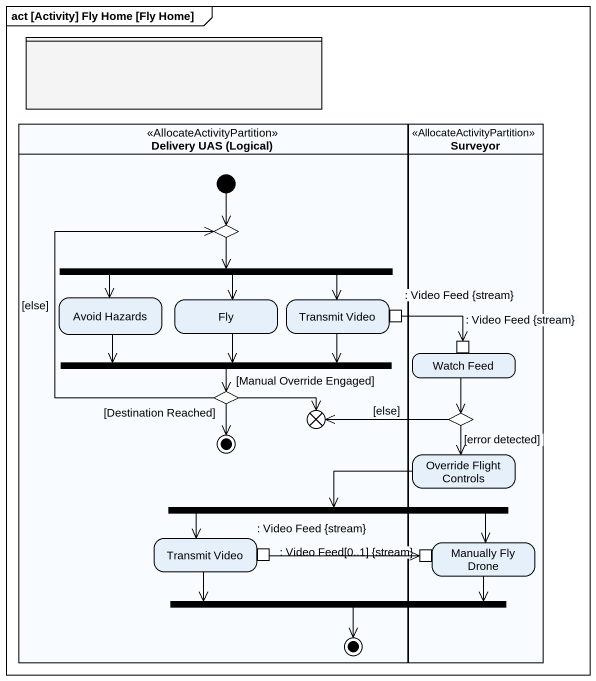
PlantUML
@startuml
mainframe act [Activity] Fly Home [Fly Home]
hide empty description
state " " as lane1 <<partition>> #F4F4F4
state "Delivery UAS (Logical)" as Delivery_UAS_Logical <<AllocateActivityPartition>> {
  state choice1 <<choice>>
  state fork1 <<fork>>
  state "Avoid Hazards" as Avoid_Hazards
  state Fly
  state "Transmit Video" as Transmit_Video {
    state ": Video Feed {stream}" as Video_Feed_stream <<outputPin>>
  }
  state fork2 <<join>>
  state choice2 <<choice>>
  state final1 <<end>>
  state flowfinal1 <<end>>
  state "Transmit Video" as Transmit_Video_2 {
    state ": Video Feed {stream}" as Video_Feed_stream_3 <<outputPin>>
  }
  state final2 <<end>>
  [*] --> choice1
}
state Surveyor <<AllocateActivityPartition>> {
  state "Watch Feed" as Watch_Feed {
    state ": Video Feed {stream}" as Video_Feed_stream_2 <<inputPin>>
  }
  state choice3 <<choice>>
  state "Override Flight Controls" as Override_Flight_Controls
  state "Manually Fly Drone" as Manually_Fly_Drone {
    state ": Video Feed[0..1] {stream}" as Video_Feed_0_1_stream <<inputPin>>
  }
}
state fork3 <<fork>>
state fork4 <<join>>
choice1 --> fork1
fork1 -left-> Avoid_Hazards
fork1 --> Fly
fork1 -right-> Transmit_Video
Avoid_Hazards -right-> fork2
Fly --> fork2
Transmit_Video -left-> fork2
Video_Feed_stream -right-> Video_Feed_stream_2
fork2 --> choice2
Watch_Feed --> choice3
choice2 -up-> choice1 : [else]
choice2 --> final1 : [Destination Reached]
choice2 -right-> flowfinal1 : [Manual Override Engaged]
choice3 -left-> flowfinal1 : [else]
choice3 --> Override_Flight_Controls : [error detected]
Override_Flight_Controls -left-> fork3
fork3 -left-> Transmit_Video_2
fork3 -right-> Manually_Fly_Drone
Transmit_Video_2 -right-> fork4
Video_Feed_stream_3 -right-> Video_Feed_0_1_stream
Manually_Fly_Drone -left-> fork4
fork4 --> final2
@enduml
